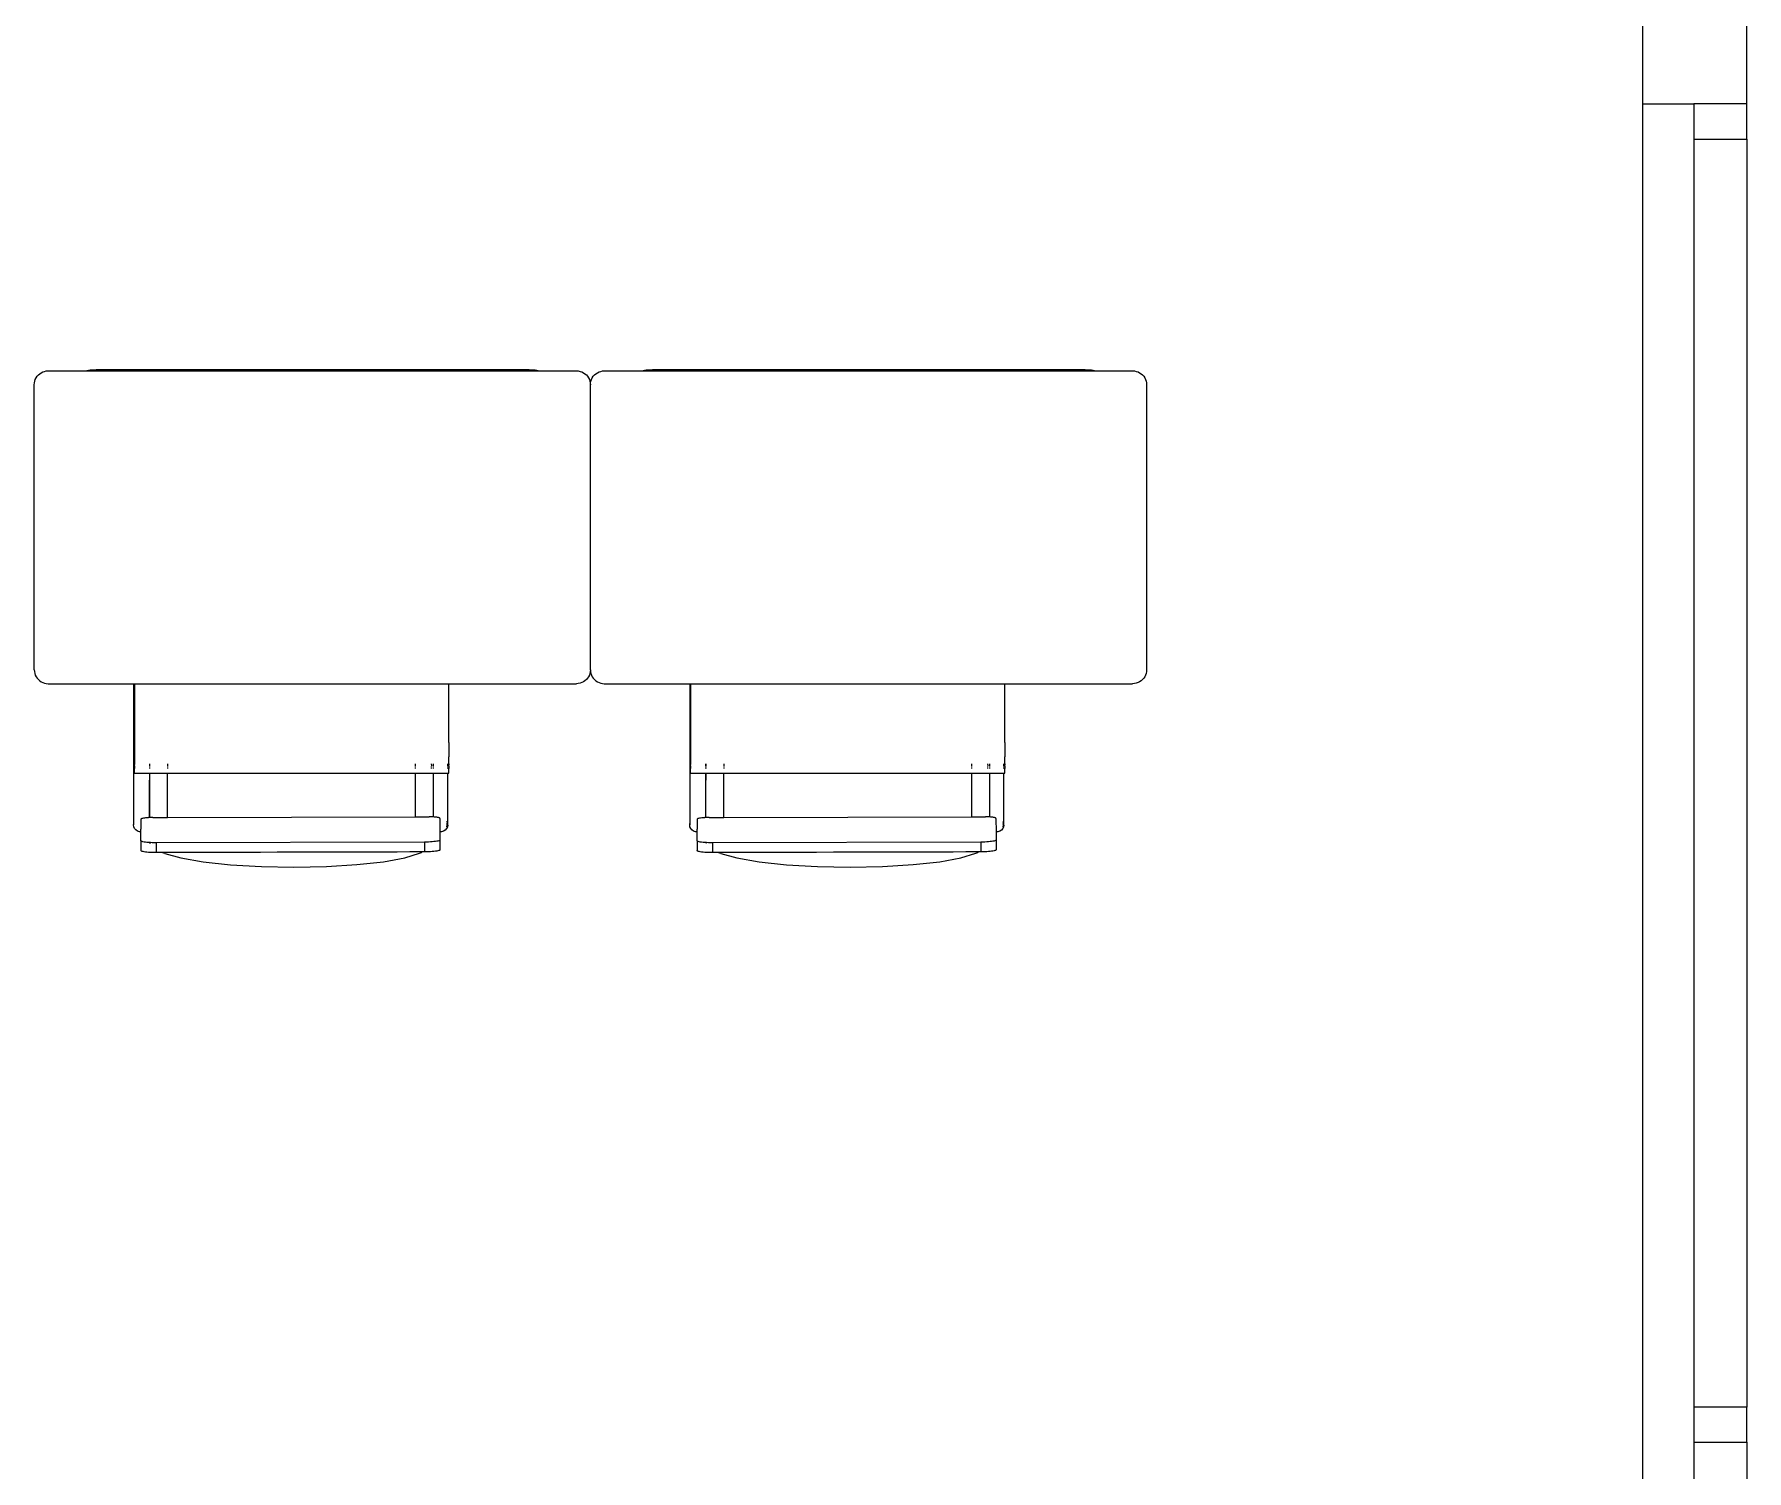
# Model space of a CAD drawing. Header units: metres. Extents: x -2 to 5.8, y -17.4 to 16.6.
# Drawn here: x 3.386 to 5.849, y -7.348 to -5.282 of the extents above; entities that cross this region are included whole.
import ezdxf

# ---------------------------------------------------------------- set-up
doc = ezdxf.new("R2010")
doc.units = ezdxf.units.M
doc.layers.add('SectionCutEdges', color=7, linetype='Continuous')

msp = doc.modelspace()

# ---------------------------------------------------------------- linework, layer by layer
for p, q in [((5.6991, -5.382), (5.6991, -9.182)), ((5.8491, -5.4328), (5.8491, -7.2566)), ((3.3858, -5.7862), (3.386, -5.7836)), ((3.3858, -6.1962), (3.3858, -5.7862)), ((3.386, -5.7836), (3.3865, -5.781)), ((3.3865, -5.781), (3.3873, -5.7785)), ((3.3873, -5.7785), (3.3885, -5.7762)), ((3.3885, -5.7762), (3.39, -5.774)), ((3.39, -5.774), (3.3917, -5.772)), ((3.3917, -5.772), (3.3937, -5.7703)), ((3.3937, -5.7703), (3.3958, -5.7689)), ((3.3958, -5.7689), (3.3982, -5.7677)), ((3.3982, -5.7677), (3.4006, -5.7669)), ((3.4006, -5.7669), (3.4032, -5.7664)), ((3.4032, -5.7664), (3.4058, -5.7662)), ((3.4058, -5.7662), (3.4593, -5.7662)), ((3.4593, -5.7662), (3.4661, -5.7648)), ((3.4593, -5.7662), (4.1132, -5.7662)), ((3.4661, -5.7648), (3.4749, -5.7642)), ((3.4749, -5.7642), (4.0976, -5.7642)), ((4.0976, -5.7642), (4.1064, -5.7648)), ((4.1064, -5.7648), (4.1132, -5.7662)), ((4.1132, -5.7662), (4.1658, -5.7662)), ((4.1658, -5.7662), (4.1684, -5.7664)), ((4.1684, -5.7664), (4.171, -5.7669)), ((4.171, -5.7669), (4.1735, -5.7677)), ((4.1735, -5.7677), (4.1758, -5.7689)), ((4.1758, -5.7689), (4.178, -5.7703)), ((4.178, -5.7703), (4.18, -5.772)), ((4.18, -5.772), (4.1817, -5.774)), ((4.1817, -5.774), (4.1831, -5.7762)), ((4.1831, -5.7762), (4.1843, -5.7785)), ((4.1843, -5.7785), (4.1851, -5.781)), ((4.1851, -5.781), (4.1857, -5.7836)), ((4.1857, -5.7836), (4.1858, -5.7862)), ((4.1858, -5.7862), (4.186, -5.7836)), ((4.1858, -6.1962), (4.1858, -5.7862)), ((4.186, -5.7836), (4.1865, -5.781)), ((4.1865, -5.781), (4.1873, -5.7785)), ((4.1873, -5.7785), (4.1885, -5.7762)), ((4.1885, -5.7762), (4.19, -5.774)), ((4.19, -5.774), (4.1917, -5.772)), ((4.1917, -5.772), (4.1937, -5.7703)), ((4.1937, -5.7703), (4.1958, -5.7689)), ((4.1958, -5.7689), (4.1982, -5.7677)), ((4.1982, -5.7677), (4.2006, -5.7669)), ((4.2006, -5.7669), (4.2032, -5.7664)), ((4.2032, -5.7664), (4.2058, -5.7662)), ((4.2058, -5.7662), (4.2593, -5.7662)), ((4.2593, -5.7662), (4.2661, -5.7648)), ((4.2593, -5.7662), (4.9132, -5.7662)), ((4.2661, -5.7648), (4.2749, -5.7642)), ((4.2749, -5.7642), (4.8976, -5.7642)), ((4.8976, -5.7642), (4.9064, -5.7648)), ((4.9064, -5.7648), (4.9132, -5.7662)), ((4.9132, -5.7662), (4.9658, -5.7662)), ((4.9658, -5.7662), (4.9684, -5.7664)), ((4.9684, -5.7664), (4.971, -5.7669)), ((4.971, -5.7669), (4.9735, -5.7677)), ((4.9735, -5.7677), (4.9758, -5.7689)), ((4.9758, -5.7689), (4.978, -5.7703)), ((4.978, -5.7703), (4.98, -5.772)), ((4.98, -5.772), (4.9817, -5.774)), ((4.9817, -5.774), (4.9831, -5.7762)), ((4.9831, -5.7762), (4.9843, -5.7785)), ((4.9843, -5.7785), (4.9851, -5.781)), ((4.9851, -5.781), (4.9857, -5.7836)), ((4.9857, -5.7836), (4.9858, -5.7862)), ((4.9858, -5.7862), (4.9858, -6.1962)), ((3.3858, -6.1962), (3.386, -6.1988)), ((3.386, -6.1988), (3.3865, -6.2014)), ((3.3865, -6.2014), (3.3873, -6.2038)), ((3.3873, -6.2038), (3.3885, -6.2062)), ((3.3885, -6.2062), (3.39, -6.2084)), ((4.1831, -6.2062), (4.1817, -6.2084)), ((4.1843, -6.2038), (4.1831, -6.2062)), ((4.1851, -6.2014), (4.1843, -6.2038)), ((4.1857, -6.1988), (4.1851, -6.2014)), ((4.1858, -6.1962), (4.1857, -6.1988)), ((4.1858, -6.1962), (4.186, -6.1988)), ((4.186, -6.1988), (4.1865, -6.2014)), ((4.1865, -6.2014), (4.1873, -6.2038)), ((4.1873, -6.2038), (4.1885, -6.2062)), ((4.1885, -6.2062), (4.19, -6.2084)), ((4.9831, -6.2062), (4.9817, -6.2084)), ((4.9843, -6.2038), (4.9831, -6.2062)), ((4.9851, -6.2014), (4.9843, -6.2038)), ((4.9857, -6.1988), (4.9851, -6.2014)), ((4.9858, -6.1962), (4.9857, -6.1988)), ((3.39, -6.2084), (3.3917, -6.2103)), ((3.3917, -6.2103), (3.3937, -6.2121)), ((3.3937, -6.2121), (3.3958, -6.2135)), ((3.3958, -6.2135), (3.3982, -6.2147)), ((3.3982, -6.2147), (3.4006, -6.2155)), ((3.4006, -6.2155), (3.4032, -6.216)), ((3.4032, -6.216), (3.4058, -6.2162)), ((3.4058, -6.2162), (3.5286, -6.2162)), ((3.5286, -6.2162), (3.529, -6.2162)), ((3.5286, -6.2162), (3.5286, -6.4194)), ((3.529, -6.2162), (3.53, -6.2162)), ((3.53, -6.2162), (3.53, -6.301)), ((3.53, -6.2162), (3.982, -6.2162)), ((3.982, -6.301), (3.982, -6.2162)), ((3.982, -6.2162), (4.1658, -6.2162)), ((4.1684, -6.216), (4.1658, -6.2162)), ((4.171, -6.2155), (4.1684, -6.216)), ((4.1735, -6.2147), (4.171, -6.2155)), ((4.1758, -6.2135), (4.1735, -6.2147)), ((4.178, -6.2121), (4.1758, -6.2135)), ((4.18, -6.2103), (4.178, -6.2121)), ((4.1817, -6.2084), (4.18, -6.2103)), ((4.19, -6.2084), (4.1917, -6.2103)), ((4.1917, -6.2103), (4.1937, -6.2121)), ((4.1937, -6.2121), (4.1958, -6.2135)), ((4.1958, -6.2135), (4.1982, -6.2147)), ((4.1982, -6.2147), (4.2006, -6.2155)), ((4.2006, -6.2155), (4.2032, -6.216)), ((4.2032, -6.216), (4.2058, -6.2162)), ((4.2058, -6.2162), (4.3286, -6.2162)), ((4.3286, -6.2162), (4.329, -6.2162)), ((4.3286, -6.2162), (4.3286, -6.4194)), ((4.329, -6.2162), (4.33, -6.2162)), ((4.33, -6.2162), (4.33, -6.301)), ((4.33, -6.2162), (4.782, -6.2162)), ((4.782, -6.301), (4.782, -6.2162)), ((4.782, -6.2162), (4.9658, -6.2162)), ((4.9684, -6.216), (4.9658, -6.2162)), ((4.971, -6.2155), (4.9684, -6.216)), ((4.9735, -6.2147), (4.971, -6.2155)), ((4.9758, -6.2135), (4.9735, -6.2147)), ((4.978, -6.2121), (4.9758, -6.2135)), ((4.98, -6.2103), (4.978, -6.2121)), ((4.9817, -6.2084), (4.98, -6.2103)), ((3.53, -6.301), (3.53, -6.311)), ((3.982, -6.301), (3.982, -6.3213)), ((4.33, -6.301), (4.33, -6.311)), ((4.782, -6.301), (4.782, -6.3213)), ((3.53, -6.311), (3.53, -6.3162)), ((3.53, -6.3162), (3.53, -6.3213)), ((3.53, -6.3213), (3.53, -6.3215)), ((3.53, -6.3215), (3.53, -6.3239)), ((3.53, -6.3239), (3.53, -6.3265)), ((3.53, -6.3265), (3.53, -6.3266)), ((3.53, -6.3266), (3.53, -6.329)), ((3.53, -6.329), (3.53, -6.3314)), ((3.982, -6.3239), (3.982, -6.3213)), ((3.982, -6.3265), (3.982, -6.3239)), ((3.982, -6.329), (3.982, -6.3265)), ((3.982, -6.3314), (3.982, -6.329)), ((4.33, -6.311), (4.33, -6.3162)), ((4.33, -6.3162), (4.33, -6.3213)), ((4.33, -6.3213), (4.33, -6.3215)), ((4.33, -6.3215), (4.33, -6.3239)), ((4.33, -6.3239), (4.33, -6.3265)), ((4.33, -6.3265), (4.33, -6.3266)), ((4.33, -6.3266), (4.33, -6.329)), ((4.33, -6.329), (4.33, -6.3314)), ((4.782, -6.3239), (4.782, -6.3213)), ((4.782, -6.3265), (4.782, -6.3239)), ((4.782, -6.329), (4.782, -6.3265)), ((4.782, -6.3314), (4.782, -6.329)), ((3.53, -6.3314), (3.53, -6.3316)), ((3.53, -6.3325), (3.53, -6.3316)), ((3.53, -6.3325), (3.53, -6.3331)), ((3.53, -6.3343), (3.53, -6.3331)), ((3.53, -6.3343), (3.53, -6.3349)), ((3.53, -6.3349), (3.53, -6.3355)), ((3.53, -6.3355), (3.53, -6.3361)), ((3.53, -6.3361), (3.53, -6.3363)), ((3.53, -6.3363), (3.53, -6.3367)), ((3.53, -6.3367), (3.53, -6.3373)), ((3.53, -6.3373), (3.53, -6.3378)), ((3.53, -6.3378), (3.53, -6.3384)), ((3.53, -6.3407), (3.53, -6.3384)), ((3.53, -6.3447), (3.53, -6.3407)), ((3.53, -6.3447), (3.53, -6.345)), ((3.53, -6.345), (3.5301, -6.345)), ((3.5301, -6.345), (3.5302, -6.345)), ((3.5302, -6.345), (3.5319, -6.345)), ((3.5319, -6.345), (3.5342, -6.345)), ((3.5342, -6.345), (3.537, -6.345)), ((3.537, -6.345), (3.54, -6.345)), ((3.54, -6.345), (3.5431, -6.345)), ((3.5431, -6.345), (3.5459, -6.345)), ((3.5459, -6.345), (3.5484, -6.345)), ((3.5484, -6.345), (3.5503, -6.345)), ((3.5503, -6.345), (3.5516, -6.345)), ((3.5516, -6.3314), (3.5516, -6.3325)), ((3.5516, -6.3331), (3.5516, -6.3343)), ((3.5516, -6.3349), (3.5516, -6.3355)), ((3.5516, -6.3367), (3.5516, -6.3373)), ((3.5516, -6.3378), (3.5516, -6.3384)), ((3.5516, -6.345), (3.5516, -6.3461)), ((3.5516, -6.345), (3.5519, -6.345)), ((3.5516, -6.3461), (3.5516, -6.3491)), ((3.5516, -6.3491), (3.5516, -6.3515)), ((3.5516, -6.3515), (3.5516, -6.3535)), ((3.5516, -6.3535), (3.5516, -6.3549)), ((3.5516, -6.4088), (3.5516, -6.3549)), ((3.5519, -6.3325), (3.5519, -6.3314)), ((3.5519, -6.3343), (3.5519, -6.3331)), ((3.5519, -6.3355), (3.5519, -6.3349)), ((3.5519, -6.3373), (3.5519, -6.3367)), ((3.5519, -6.3384), (3.5519, -6.3378)), ((3.5519, -6.3476), (3.5519, -6.345)), ((3.5519, -6.345), (3.5519, -6.345)), ((3.5519, -6.345), (3.5534, -6.345)), ((3.5519, -6.35), (3.5519, -6.3476)), ((3.5519, -6.3519), (3.5519, -6.35)), ((3.5519, -6.3532), (3.5519, -6.3519)), ((3.5519, -6.4088), (3.5519, -6.3532)), ((3.5534, -6.345), (3.5554, -6.345)), ((3.5554, -6.345), (3.5581, -6.345)), ((3.5581, -6.345), (3.5612, -6.345)), ((3.5612, -6.345), (3.5646, -6.345)), ((3.5646, -6.345), (3.5679, -6.345)), ((3.5679, -6.345), (3.5711, -6.345)), ((3.5711, -6.345), (3.5737, -6.345)), ((3.5737, -6.345), (3.5758, -6.345)), ((3.5758, -6.345), (3.5771, -6.345)), ((3.5771, -6.345), (3.5775, -6.345)), ((3.5775, -6.3314), (3.5775, -6.3325)), ((3.5775, -6.3331), (3.5775, -6.3343)), ((3.5775, -6.3349), (3.5775, -6.3355)), ((3.5775, -6.3367), (3.5775, -6.3373)), ((3.5775, -6.3378), (3.5775, -6.3384)), ((3.5775, -6.345), (3.9344, -6.345)), ((3.5775, -6.4086), (3.5775, -6.345)), ((3.9344, -6.3325), (3.9344, -6.3314)), ((3.9344, -6.3343), (3.9344, -6.3331)), ((3.9344, -6.3355), (3.9344, -6.3349)), ((3.9344, -6.3373), (3.9344, -6.3367)), ((3.9344, -6.3384), (3.9344, -6.3378)), ((3.9344, -6.345), (3.9349, -6.345)), ((3.9344, -6.4077), (3.9344, -6.345)), ((3.9349, -6.345), (3.9361, -6.345)), ((3.9361, -6.345), (3.9382, -6.345)), ((3.9382, -6.345), (3.9409, -6.345)), ((3.9409, -6.345), (3.944, -6.345)), ((3.944, -6.345), (3.9474, -6.345)), ((3.9474, -6.345), (3.9507, -6.345)), ((3.9507, -6.345), (3.9538, -6.345)), ((3.9538, -6.345), (3.9565, -6.345)), ((3.9565, -6.345), (3.9586, -6.345)), ((3.9573, -6.3325), (3.9573, -6.3314)), ((3.9573, -6.3331), (3.9573, -6.3343)), ((3.9573, -6.3355), (3.9573, -6.3349)), ((3.9573, -6.3373), (3.9573, -6.3367)), ((3.9573, -6.3384), (3.9573, -6.3378)), ((3.9586, -6.345), (3.9588, -6.345)), ((3.9588, -6.345), (3.9591, -6.345)), ((3.9591, -6.345), (3.9599, -6.345)), ((3.9599, -6.345), (3.9603, -6.345)), ((3.9603, -6.3325), (3.9603, -6.3314)), ((3.9603, -6.3343), (3.9603, -6.3331)), ((3.9603, -6.3355), (3.9603, -6.3349)), ((3.9603, -6.3373), (3.9603, -6.3367)), ((3.9603, -6.3384), (3.9603, -6.3378)), ((3.9603, -6.346), (3.9603, -6.345)), ((3.9603, -6.345), (3.9606, -6.345)), ((3.9603, -6.3497), (3.9603, -6.346)), ((3.9603, -6.353), (3.9603, -6.3497)), ((3.9603, -6.3557), (3.9603, -6.353)), ((3.9606, -6.345), (3.9629, -6.345)), ((3.9629, -6.345), (3.9657, -6.345)), ((3.9657, -6.345), (3.9687, -6.345)), ((3.9687, -6.345), (3.9718, -6.345)), ((3.9718, -6.345), (3.9746, -6.345)), ((3.9746, -6.345), (3.977, -6.345)), ((3.977, -6.345), (3.9789, -6.345)), ((3.9789, -6.345), (3.9806, -6.345)), ((3.9806, -6.3325), (3.9806, -6.3314)), ((3.9806, -6.3343), (3.9806, -6.3331)), ((3.9806, -6.3355), (3.9806, -6.3349)), ((3.9806, -6.3373), (3.9806, -6.3367)), ((3.9806, -6.3384), (3.9806, -6.3378)), ((3.9806, -6.3475), (3.9806, -6.345)), ((3.9806, -6.345), (3.9806, -6.345)), ((3.9806, -6.345), (3.982, -6.345)), ((3.9806, -6.3499), (3.9806, -6.3475)), ((3.9806, -6.3518), (3.9806, -6.3499)), ((3.9806, -6.3531), (3.9806, -6.3518)), ((3.9806, -6.4197), (3.9806, -6.3531)), ((3.982, -6.3314), (3.982, -6.3325)), ((3.982, -6.3325), (3.982, -6.3331)), ((3.982, -6.3343), (3.982, -6.3331)), ((3.982, -6.3343), (3.982, -6.3349)), ((3.982, -6.3349), (3.982, -6.3355)), ((3.982, -6.3355), (3.982, -6.3361)), ((3.982, -6.3361), (3.982, -6.3367)), ((3.982, -6.3367), (3.982, -6.3373)), ((3.982, -6.3373), (3.982, -6.3378)), ((3.982, -6.3378), (3.982, -6.3384)), ((3.982, -6.345), (3.982, -6.3384)), ((4.33, -6.3314), (4.33, -6.3316)), ((4.33, -6.3325), (4.33, -6.3316)), ((4.33, -6.3325), (4.33, -6.3331)), ((4.33, -6.3343), (4.33, -6.3331)), ((4.33, -6.3343), (4.33, -6.3349)), ((4.33, -6.3349), (4.33, -6.3355)), ((4.33, -6.3355), (4.33, -6.3361)), ((4.33, -6.3361), (4.33, -6.3363)), ((4.33, -6.3363), (4.33, -6.3367)), ((4.33, -6.3367), (4.33, -6.3373)), ((4.33, -6.3373), (4.33, -6.3378)), ((4.33, -6.3378), (4.33, -6.3384)), ((4.33, -6.3407), (4.33, -6.3384)), ((4.33, -6.3447), (4.33, -6.3407)), ((4.33, -6.3447), (4.33, -6.345)), ((4.33, -6.345), (4.3301, -6.345)), ((4.3301, -6.345), (4.3302, -6.345)), ((4.3302, -6.345), (4.3319, -6.345)), ((4.3319, -6.345), (4.3342, -6.345)), ((4.3342, -6.345), (4.337, -6.345)), ((4.337, -6.345), (4.34, -6.345)), ((4.34, -6.345), (4.3431, -6.345)), ((4.3431, -6.345), (4.3459, -6.345)), ((4.3459, -6.345), (4.3484, -6.345)), ((4.3484, -6.345), (4.3503, -6.345)), ((4.3503, -6.345), (4.3516, -6.345)), ((4.3516, -6.3314), (4.3516, -6.3325)), ((4.3516, -6.3331), (4.3516, -6.3343)), ((4.3516, -6.3349), (4.3516, -6.3355)), ((4.3516, -6.3367), (4.3516, -6.3373)), ((4.3516, -6.3378), (4.3516, -6.3384)), ((4.3516, -6.345), (4.3516, -6.3461)), ((4.3516, -6.345), (4.3519, -6.345)), ((4.3516, -6.3461), (4.3516, -6.3491)), ((4.3516, -6.3491), (4.3516, -6.3515)), ((4.3516, -6.3515), (4.3516, -6.3535)), ((4.3516, -6.3535), (4.3516, -6.3549)), ((4.3516, -6.4088), (4.3516, -6.3549)), ((4.3519, -6.3325), (4.3519, -6.3314)), ((4.3519, -6.3343), (4.3519, -6.3331)), ((4.3519, -6.3355), (4.3519, -6.3349)), ((4.3519, -6.3373), (4.3519, -6.3367)), ((4.3519, -6.3384), (4.3519, -6.3378)), ((4.3519, -6.3476), (4.3519, -6.345)), ((4.3519, -6.345), (4.3519, -6.345)), ((4.3519, -6.345), (4.3534, -6.345)), ((4.3519, -6.35), (4.3519, -6.3476)), ((4.3519, -6.3519), (4.3519, -6.35)), ((4.3519, -6.3532), (4.3519, -6.3519)), ((4.3519, -6.4088), (4.3519, -6.3532)), ((4.3534, -6.345), (4.3554, -6.345)), ((4.3554, -6.345), (4.3581, -6.345)), ((4.3581, -6.345), (4.3612, -6.345)), ((4.3612, -6.345), (4.3646, -6.345)), ((4.3646, -6.345), (4.3679, -6.345)), ((4.3679, -6.345), (4.3711, -6.345)), ((4.3711, -6.345), (4.3737, -6.345)), ((4.3737, -6.345), (4.3758, -6.345)), ((4.3758, -6.345), (4.3771, -6.345)), ((4.3771, -6.345), (4.3775, -6.345)), ((4.3775, -6.3314), (4.3775, -6.3325)), ((4.3775, -6.3331), (4.3775, -6.3343)), ((4.3775, -6.3349), (4.3775, -6.3355)), ((4.3775, -6.3367), (4.3775, -6.3373)), ((4.3775, -6.3378), (4.3775, -6.3384)), ((4.3775, -6.345), (4.7344, -6.345)), ((4.3775, -6.4086), (4.3775, -6.345)), ((4.7344, -6.3325), (4.7344, -6.3314)), ((4.7344, -6.3343), (4.7344, -6.3331)), ((4.7344, -6.3355), (4.7344, -6.3349)), ((4.7344, -6.3373), (4.7344, -6.3367)), ((4.7344, -6.3384), (4.7344, -6.3378)), ((4.7344, -6.345), (4.7349, -6.345)), ((4.7344, -6.4077), (4.7344, -6.345)), ((4.7349, -6.345), (4.7361, -6.345)), ((4.7361, -6.345), (4.7382, -6.345)), ((4.7382, -6.345), (4.7409, -6.345)), ((4.7409, -6.345), (4.744, -6.345)), ((4.744, -6.345), (4.7474, -6.345)), ((4.7474, -6.345), (4.7507, -6.345)), ((4.7507, -6.345), (4.7538, -6.345)), ((4.7538, -6.345), (4.7565, -6.345)), ((4.7565, -6.345), (4.7586, -6.345)), ((4.7573, -6.3325), (4.7573, -6.3314)), ((4.7573, -6.3331), (4.7573, -6.3343)), ((4.7573, -6.3355), (4.7573, -6.3349)), ((4.7573, -6.3373), (4.7573, -6.3367)), ((4.7573, -6.3384), (4.7573, -6.3378)), ((4.7586, -6.345), (4.7588, -6.345)), ((4.7588, -6.345), (4.7591, -6.345)), ((4.7591, -6.345), (4.7599, -6.345)), ((4.7599, -6.345), (4.7603, -6.345)), ((4.7603, -6.3325), (4.7603, -6.3314)), ((4.7603, -6.3343), (4.7603, -6.3331)), ((4.7603, -6.3355), (4.7603, -6.3349)), ((4.7603, -6.3373), (4.7603, -6.3367)), ((4.7603, -6.3384), (4.7603, -6.3378)), ((4.7603, -6.346), (4.7603, -6.345)), ((4.7603, -6.345), (4.7606, -6.345)), ((4.7603, -6.3497), (4.7603, -6.346)), ((4.7603, -6.353), (4.7603, -6.3497)), ((4.7603, -6.3557), (4.7603, -6.353)), ((4.7606, -6.345), (4.7629, -6.345)), ((4.7629, -6.345), (4.7657, -6.345)), ((4.7657, -6.345), (4.7687, -6.345)), ((4.7687, -6.345), (4.7718, -6.345)), ((4.7718, -6.345), (4.7746, -6.345)), ((4.7746, -6.345), (4.777, -6.345)), ((4.777, -6.345), (4.7789, -6.345)), ((4.7789, -6.345), (4.7806, -6.345)), ((4.7806, -6.3325), (4.7806, -6.3314)), ((4.7806, -6.3343), (4.7806, -6.3331)), ((4.7806, -6.3355), (4.7806, -6.3349)), ((4.7806, -6.3373), (4.7806, -6.3367)), ((4.7806, -6.3384), (4.7806, -6.3378)), ((4.7806, -6.3475), (4.7806, -6.345)), ((4.7806, -6.345), (4.7806, -6.345)), ((4.7806, -6.345), (4.782, -6.345)), ((4.7806, -6.3499), (4.7806, -6.3475)), ((4.7806, -6.3518), (4.7806, -6.3499)), ((4.7806, -6.3531), (4.7806, -6.3518)), ((4.7806, -6.4197), (4.7806, -6.3531)), ((4.782, -6.3314), (4.782, -6.3325)), ((4.782, -6.3325), (4.782, -6.3331)), ((4.782, -6.3343), (4.782, -6.3331)), ((4.782, -6.3343), (4.782, -6.3349)), ((4.782, -6.3349), (4.782, -6.3355)), ((4.782, -6.3355), (4.782, -6.3361)), ((4.782, -6.3361), (4.782, -6.3367)), ((4.782, -6.3367), (4.782, -6.3373)), ((4.782, -6.3373), (4.782, -6.3378)), ((4.782, -6.3378), (4.782, -6.3384)), ((4.782, -6.345), (4.782, -6.3384)), ((3.9603, -6.3578), (3.9603, -6.3557)), ((3.9603, -6.3593), (3.9603, -6.3578)), ((3.9603, -6.3601), (3.9603, -6.3593)), ((3.9603, -6.3754), (3.9603, -6.3601)), ((3.9603, -6.3896), (3.9603, -6.3754)), ((4.7603, -6.3578), (4.7603, -6.3557)), ((4.7603, -6.3593), (4.7603, -6.3578)), ((4.7603, -6.3601), (4.7603, -6.3593)), ((4.7603, -6.3754), (4.7603, -6.3601)), ((4.7603, -6.3896), (4.7603, -6.3754)), ((3.9603, -6.4025), (3.9603, -6.3896)), ((3.9603, -6.4079), (3.9603, -6.4025)), ((4.7603, -6.4025), (4.7603, -6.3896)), ((4.7603, -6.4079), (4.7603, -6.4025)), ((3.5286, -6.4194), (3.529, -6.4175)), ((3.529, -6.422), (3.5286, -6.4194)), ((3.5301, -6.4244), (3.529, -6.422)), ((3.5319, -6.4265), (3.5301, -6.4244)), ((3.5342, -6.4282), (3.5319, -6.4265)), ((3.537, -6.4292), (3.5342, -6.4282)), ((3.5393, -6.4109), (3.5392, -6.4112)), ((3.5392, -6.4112), (3.5392, -6.4255)), ((3.5392, -6.4229), (3.5392, -6.4229)), ((3.5392, -6.4295), (3.5392, -6.4255)), ((3.5398, -6.4106), (3.5393, -6.4109)), ((3.54, -6.4105), (3.5398, -6.4106)), ((3.5405, -6.4103), (3.54, -6.4105)), ((3.5415, -6.41), (3.5405, -6.4103)), ((3.5428, -6.4097), (3.5415, -6.41)), ((3.5431, -6.4096), (3.5428, -6.4097)), ((3.5443, -6.4094), (3.5431, -6.4096)), ((3.5459, -6.4092), (3.5443, -6.4094)), ((3.546, -6.4092), (3.5459, -6.4092)), ((3.5479, -6.409), (3.546, -6.4092)), ((3.5484, -6.409), (3.5479, -6.409)), ((3.5499, -6.4089), (3.5484, -6.409)), ((3.5503, -6.4088), (3.5499, -6.4089)), ((3.5515, -6.4088), (3.5503, -6.4088)), ((3.5516, -6.4088), (3.5515, -6.4088)), ((3.5519, -6.4088), (3.5516, -6.4088)), ((3.552, -6.4088), (3.5519, -6.4088)), ((3.5534, -6.4087), (3.552, -6.4088)), ((3.5543, -6.4087), (3.5534, -6.4087)), ((3.5554, -6.4087), (3.5543, -6.4087)), ((3.5565, -6.4087), (3.5554, -6.4087)), ((3.5565, -6.4087), (3.5581, -6.4087)), ((3.5581, -6.4087), (3.5612, -6.4086)), ((3.5612, -6.4086), (3.5646, -6.4086)), ((3.5646, -6.4086), (3.5679, -6.4086)), ((3.5679, -6.4086), (3.5711, -6.4086)), ((3.5711, -6.4086), (3.5737, -6.4086)), ((3.5737, -6.4086), (3.5758, -6.4086)), ((3.5758, -6.4086), (3.5758, -6.4086)), ((3.5758, -6.4086), (3.5771, -6.4086)), ((3.5771, -6.4086), (3.5775, -6.4086)), ((3.5775, -6.4086), (3.9344, -6.4077)), ((3.9344, -6.4077), (3.9349, -6.4077)), ((3.9349, -6.4077), (3.9361, -6.4077)), ((3.9361, -6.4077), (3.9382, -6.4077)), ((3.9382, -6.4077), (3.9409, -6.4077)), ((3.9409, -6.4077), (3.944, -6.4077)), ((3.944, -6.4077), (3.9474, -6.4077)), ((3.9474, -6.4077), (3.9507, -6.4077)), ((3.9507, -6.4077), (3.9538, -6.4077)), ((3.9538, -6.4077), (3.9541, -6.4077)), ((3.956, -6.4077), (3.9541, -6.4077)), ((3.9573, -6.4077), (3.956, -6.4077)), ((3.9573, -6.4077), (3.9573, -6.4072)), ((3.9577, -6.4077), (3.9573, -6.4077)), ((3.9579, -6.4077), (3.9577, -6.4077)), ((3.958, -6.4077), (3.9579, -6.4077)), ((3.9586, -6.4078), (3.958, -6.4077)), ((3.9588, -6.4078), (3.9586, -6.4078)), ((3.9599, -6.4078), (3.9588, -6.4078)), ((3.9603, -6.4079), (3.9599, -6.4078)), ((3.9606, -6.4079), (3.9603, -6.4079)), ((3.9616, -6.408), (3.9606, -6.4079)), ((3.9629, -6.4081), (3.9616, -6.408)), ((3.9633, -6.4081), (3.9629, -6.4081)), ((3.9648, -6.4083), (3.9633, -6.4081)), ((3.9657, -6.4085), (3.9648, -6.4083)), ((3.9661, -6.4085), (3.9657, -6.4085)), ((3.9672, -6.4088), (3.9661, -6.4085)), ((3.9681, -6.409), (3.9672, -6.4088)), ((3.9687, -6.4093), (3.9681, -6.409)), ((3.9691, -6.4096), (3.9687, -6.4093)), ((3.9692, -6.4099), (3.9691, -6.4096)), ((3.9692, -6.4099), (3.9693, -6.4295)), ((3.9746, -6.4283), (3.9718, -6.4292)), ((3.977, -6.4267), (3.9746, -6.4283)), ((3.9789, -6.4247), (3.977, -6.4267)), ((3.9789, -6.4143), (3.9792, -6.4146)), ((3.9789, -6.4171), (3.9791, -6.4173)), ((3.9793, -6.4197), (3.9789, -6.4219)), ((3.9802, -6.4223), (3.9789, -6.4247)), ((3.9791, -6.4173), (3.9793, -6.4197)), ((3.9792, -6.4146), (3.9802, -6.4168)), ((3.9806, -6.4197), (3.9802, -6.4223)), ((4.3286, -6.4194), (4.329, -6.4175)), ((4.329, -6.422), (4.3286, -6.4194)), ((4.3301, -6.4244), (4.329, -6.422)), ((4.3319, -6.4265), (4.3301, -6.4244)), ((4.3342, -6.4282), (4.3319, -6.4265)), ((4.337, -6.4292), (4.3342, -6.4282)), ((4.3393, -6.4109), (4.3392, -6.4112)), ((4.3392, -6.4112), (4.3392, -6.4255)), ((4.3392, -6.4229), (4.3392, -6.4229)), ((4.3392, -6.4295), (4.3392, -6.4255)), ((4.3398, -6.4106), (4.3393, -6.4109)), ((4.34, -6.4105), (4.3398, -6.4106)), ((4.3405, -6.4103), (4.34, -6.4105)), ((4.3415, -6.41), (4.3405, -6.4103)), ((4.3428, -6.4097), (4.3415, -6.41)), ((4.3431, -6.4096), (4.3428, -6.4097)), ((4.3443, -6.4094), (4.3431, -6.4096)), ((4.3459, -6.4092), (4.3443, -6.4094)), ((4.346, -6.4092), (4.3459, -6.4092)), ((4.3479, -6.409), (4.346, -6.4092)), ((4.3484, -6.409), (4.3479, -6.409)), ((4.3499, -6.4089), (4.3484, -6.409)), ((4.3503, -6.4088), (4.3499, -6.4089)), ((4.3515, -6.4088), (4.3503, -6.4088)), ((4.3516, -6.4088), (4.3515, -6.4088)), ((4.3519, -6.4088), (4.3516, -6.4088)), ((4.352, -6.4088), (4.3519, -6.4088)), ((4.3534, -6.4087), (4.352, -6.4088)), ((4.3543, -6.4087), (4.3534, -6.4087)), ((4.3554, -6.4087), (4.3543, -6.4087)), ((4.3565, -6.4087), (4.3554, -6.4087)), ((4.3565, -6.4087), (4.3581, -6.4087)), ((4.3581, -6.4087), (4.3612, -6.4086)), ((4.3612, -6.4086), (4.3646, -6.4086)), ((4.3646, -6.4086), (4.3679, -6.4086)), ((4.3679, -6.4086), (4.3711, -6.4086)), ((4.3711, -6.4086), (4.3737, -6.4086)), ((4.3737, -6.4086), (4.3758, -6.4086)), ((4.3758, -6.4086), (4.3758, -6.4086)), ((4.3758, -6.4086), (4.3771, -6.4086)), ((4.3771, -6.4086), (4.3775, -6.4086)), ((4.3775, -6.4086), (4.7344, -6.4077)), ((4.7344, -6.4077), (4.7349, -6.4077)), ((4.7349, -6.4077), (4.7361, -6.4077)), ((4.7361, -6.4077), (4.7382, -6.4077)), ((4.7382, -6.4077), (4.7409, -6.4077)), ((4.7409, -6.4077), (4.744, -6.4077)), ((4.744, -6.4077), (4.7474, -6.4077)), ((4.7474, -6.4077), (4.7507, -6.4077)), ((4.7507, -6.4077), (4.7538, -6.4077)), ((4.7538, -6.4077), (4.7541, -6.4077)), ((4.756, -6.4077), (4.7541, -6.4077)), ((4.7573, -6.4077), (4.756, -6.4077)), ((4.7573, -6.4077), (4.7573, -6.4072)), ((4.7577, -6.4077), (4.7573, -6.4077)), ((4.7579, -6.4077), (4.7577, -6.4077)), ((4.758, -6.4077), (4.7579, -6.4077)), ((4.7586, -6.4078), (4.758, -6.4077)), ((4.7588, -6.4078), (4.7586, -6.4078)), ((4.7599, -6.4078), (4.7588, -6.4078)), ((4.7603, -6.4079), (4.7599, -6.4078)), ((4.7606, -6.4079), (4.7603, -6.4079)), ((4.7616, -6.408), (4.7606, -6.4079)), ((4.7629, -6.4081), (4.7616, -6.408)), ((4.7633, -6.4081), (4.7629, -6.4081)), ((4.7648, -6.4083), (4.7633, -6.4081)), ((4.7657, -6.4085), (4.7648, -6.4083)), ((4.7661, -6.4085), (4.7657, -6.4085)), ((4.7672, -6.4088), (4.7661, -6.4085)), ((4.7681, -6.409), (4.7672, -6.4088)), ((4.7687, -6.4093), (4.7681, -6.409)), ((4.7691, -6.4096), (4.7687, -6.4093)), ((4.7692, -6.4099), (4.7691, -6.4096)), ((4.7692, -6.4099), (4.7693, -6.4295)), ((4.7746, -6.4283), (4.7718, -6.4292)), ((4.777, -6.4267), (4.7746, -6.4283)), ((4.7789, -6.4247), (4.777, -6.4267)), ((4.7789, -6.4143), (4.7792, -6.4146)), ((4.7789, -6.4171), (4.7791, -6.4173)), ((4.7793, -6.4197), (4.7789, -6.4219)), ((4.7802, -6.4223), (4.7789, -6.4247)), ((4.7791, -6.4173), (4.7793, -6.4197)), ((4.7792, -6.4146), (4.7802, -6.4168)), ((4.7806, -6.4197), (4.7802, -6.4223)), ((3.5392, -6.4295), (3.537, -6.4292)), ((3.5393, -6.4421), (3.5392, -6.4295)), ((3.5395, -6.4424), (3.5393, -6.4421)), ((3.5393, -6.4421), (3.5393, -6.4562)), ((3.54, -6.4428), (3.5395, -6.4424)), ((3.541, -6.4432), (3.54, -6.4428)), ((3.5422, -6.4435), (3.541, -6.4432)), ((3.5438, -6.4439), (3.5422, -6.4435)), ((3.5457, -6.4441), (3.5438, -6.4439)), ((3.5479, -6.4444), (3.5457, -6.4441)), ((3.5503, -6.4446), (3.5479, -6.4444)), ((3.5523, -6.4447), (3.5503, -6.4446)), ((3.5529, -6.446), (3.5523, -6.4447)), ((3.5529, -6.4448), (3.5523, -6.4447)), ((3.5556, -6.4449), (3.5529, -6.4448)), ((3.5529, -6.4461), (3.5529, -6.446)), ((3.5584, -6.445), (3.5556, -6.4449)), ((3.5613, -6.445), (3.5584, -6.445)), ((3.9473, -6.444), (3.5613, -6.445)), ((3.5613, -6.445), (3.5613, -6.4591)), ((3.9502, -6.444), (3.9473, -6.444)), ((3.9473, -6.444), (3.9474, -6.4582)), ((3.953, -6.4439), (3.9502, -6.444)), ((3.9558, -6.4438), (3.953, -6.4439)), ((3.9583, -6.4436), (3.9558, -6.4438)), ((3.9607, -6.4434), (3.9583, -6.4436)), ((3.9629, -6.4431), (3.9607, -6.4434)), ((3.9648, -6.4428), (3.9629, -6.4431)), ((3.9664, -6.4425), (3.9648, -6.4428)), ((3.9677, -6.4421), (3.9664, -6.4425)), ((3.9686, -6.4418), (3.9677, -6.4421)), ((3.9692, -6.4414), (3.9686, -6.4418)), ((3.9693, -6.441), (3.9692, -6.4414)), ((3.9718, -6.4292), (3.9693, -6.4295)), ((3.9693, -6.4295), (3.9693, -6.441)), ((3.9693, -6.441), (3.9694, -6.4552)), ((4.3392, -6.4295), (4.337, -6.4292)), ((4.3393, -6.4421), (4.3392, -6.4295)), ((4.3395, -6.4424), (4.3393, -6.4421)), ((4.3393, -6.4421), (4.3393, -6.4562)), ((4.34, -6.4428), (4.3395, -6.4424)), ((4.341, -6.4432), (4.34, -6.4428)), ((4.3422, -6.4435), (4.341, -6.4432)), ((4.3438, -6.4439), (4.3422, -6.4435)), ((4.3457, -6.4441), (4.3438, -6.4439)), ((4.3479, -6.4444), (4.3457, -6.4441)), ((4.3503, -6.4446), (4.3479, -6.4444)), ((4.3523, -6.4447), (4.3503, -6.4446)), ((4.3529, -6.446), (4.3523, -6.4447)), ((4.3529, -6.4448), (4.3523, -6.4447)), ((4.3556, -6.4449), (4.3529, -6.4448)), ((4.3529, -6.4461), (4.3529, -6.446)), ((4.3584, -6.445), (4.3556, -6.4449)), ((4.3613, -6.445), (4.3584, -6.445)), ((4.7473, -6.444), (4.3613, -6.445)), ((4.3613, -6.445), (4.3613, -6.4591)), ((4.7502, -6.444), (4.7473, -6.444)), ((4.7473, -6.444), (4.7474, -6.4582)), ((4.753, -6.4439), (4.7502, -6.444)), ((4.7558, -6.4438), (4.753, -6.4439)), ((4.7583, -6.4436), (4.7558, -6.4438)), ((4.7607, -6.4434), (4.7583, -6.4436)), ((4.7629, -6.4431), (4.7607, -6.4434)), ((4.7648, -6.4428), (4.7629, -6.4431)), ((4.7664, -6.4425), (4.7648, -6.4428)), ((4.7677, -6.4421), (4.7664, -6.4425)), ((4.7686, -6.4418), (4.7677, -6.4421)), ((4.7692, -6.4414), (4.7686, -6.4418)), ((4.7693, -6.441), (4.7692, -6.4414)), ((4.7718, -6.4292), (4.7693, -6.4295)), ((4.7693, -6.4295), (4.7693, -6.441)), ((4.7693, -6.441), (4.7694, -6.4552)), ((3.5395, -6.4566), (3.5393, -6.4562)), ((3.5401, -6.457), (3.5395, -6.4566)), ((3.541, -6.4574), (3.5401, -6.457)), ((3.5423, -6.4577), (3.541, -6.4574)), ((3.5439, -6.458), (3.5423, -6.4577)), ((3.5458, -6.4583), (3.5439, -6.458)), ((3.5479, -6.4586), (3.5458, -6.4583)), ((3.5503, -6.4588), (3.5479, -6.4586)), ((3.5529, -6.4589), (3.5503, -6.4588)), ((3.5556, -6.4591), (3.5529, -6.4589)), ((3.5585, -6.4591), (3.5556, -6.4591)), ((3.5613, -6.4591), (3.5585, -6.4591)), ((3.5706, -6.4591), (3.5613, -6.4591)), ((3.5707, -6.4593), (3.5706, -6.4591)), ((3.5745, -6.4591), (3.5706, -6.4591)), ((3.5736, -6.4604), (3.5707, -6.4593)), ((3.5736, -6.4604), (3.5966, -6.4669)), ((3.5815, -6.4591), (3.5745, -6.4591)), ((3.5893, -6.4591), (3.5815, -6.4591)), ((3.5922, -6.4591), (3.5893, -6.4591)), ((3.611, -6.459), (3.5922, -6.4591)), ((3.5966, -6.4669), (3.6286, -6.4725)), ((3.6226, -6.459), (3.611, -6.459)), ((3.6359, -6.459), (3.6226, -6.459)), ((3.6286, -6.4725), (3.668, -6.4766)), ((3.6645, -6.4589), (3.6359, -6.459)), ((3.6692, -6.4589), (3.6645, -6.4589)), ((3.668, -6.4766), (3.7125, -6.4792)), ((3.7112, -6.4588), (3.6692, -6.4589)), ((3.7354, -6.4587), (3.7112, -6.4588)), ((3.7871, -6.4586), (3.7354, -6.4587)), ((3.8077, -6.4585), (3.7871, -6.4586)), ((3.8061, -6.4791), (3.8499, -6.4764)), ((3.8531, -6.4584), (3.8077, -6.4585)), ((3.8499, -6.4764), (3.8882, -6.4722)), ((3.8537, -6.4584), (3.8531, -6.4584)), ((3.8845, -6.4584), (3.8537, -6.4584)), ((3.8945, -6.4583), (3.8845, -6.4584)), ((3.8882, -6.4722), (3.9188, -6.4666)), ((3.9078, -6.4583), (3.8945, -6.4583)), ((3.9259, -6.4582), (3.9078, -6.4583)), ((3.9188, -6.4666), (3.94, -6.46)), ((3.9265, -6.4582), (3.9259, -6.4582)), ((3.9349, -6.4582), (3.9265, -6.4582)), ((3.9413, -6.4582), (3.9349, -6.4582)), ((3.94, -6.46), (3.943, -6.4588)), ((3.9438, -6.4582), (3.9413, -6.4582)), ((3.943, -6.4588), (3.9439, -6.4582)), ((3.9439, -6.4582), (3.9438, -6.4582)), ((3.9474, -6.4582), (3.9439, -6.4582)), ((3.9503, -6.4582), (3.9474, -6.4582)), ((3.9531, -6.4581), (3.9503, -6.4582)), ((3.9558, -6.4579), (3.9531, -6.4581)), ((3.9584, -6.4578), (3.9558, -6.4579)), ((3.9608, -6.4575), (3.9584, -6.4578)), ((3.9629, -6.4573), (3.9608, -6.4575)), ((3.9648, -6.457), (3.9629, -6.4573)), ((3.9664, -6.4567), (3.9648, -6.457)), ((3.9677, -6.4563), (3.9664, -6.4567)), ((3.9686, -6.4559), (3.9677, -6.4563)), ((3.9692, -6.4556), (3.9686, -6.4559)), ((3.9694, -6.4552), (3.9692, -6.4556)), ((4.3395, -6.4566), (4.3393, -6.4562)), ((4.3401, -6.457), (4.3395, -6.4566)), ((4.341, -6.4574), (4.3401, -6.457)), ((4.3423, -6.4577), (4.341, -6.4574)), ((4.3439, -6.458), (4.3423, -6.4577)), ((4.3458, -6.4583), (4.3439, -6.458)), ((4.3479, -6.4586), (4.3458, -6.4583)), ((4.3503, -6.4588), (4.3479, -6.4586)), ((4.3529, -6.4589), (4.3503, -6.4588)), ((4.3556, -6.4591), (4.3529, -6.4589)), ((4.3585, -6.4591), (4.3556, -6.4591)), ((4.3613, -6.4591), (4.3585, -6.4591)), ((4.3706, -6.4591), (4.3613, -6.4591)), ((4.3707, -6.4593), (4.3706, -6.4591)), ((4.3745, -6.4591), (4.3706, -6.4591)), ((4.3736, -6.4604), (4.3707, -6.4593)), ((4.3736, -6.4604), (4.3966, -6.4669)), ((4.3815, -6.4591), (4.3745, -6.4591)), ((4.3893, -6.4591), (4.3815, -6.4591)), ((4.3922, -6.4591), (4.3893, -6.4591)), ((4.411, -6.459), (4.3922, -6.4591)), ((4.3966, -6.4669), (4.4286, -6.4725)), ((4.4226, -6.459), (4.411, -6.459)), ((4.4359, -6.459), (4.4226, -6.459)), ((4.4286, -6.4725), (4.468, -6.4766)), ((4.4645, -6.4589), (4.4359, -6.459)), ((4.4692, -6.4589), (4.4645, -6.4589)), ((4.468, -6.4766), (4.5125, -6.4792)), ((4.5112, -6.4588), (4.4692, -6.4589)), ((4.5354, -6.4587), (4.5112, -6.4588)), ((4.5871, -6.4586), (4.5354, -6.4587)), ((4.6077, -6.4585), (4.5871, -6.4586)), ((4.6061, -6.4791), (4.6499, -6.4764)), ((4.6531, -6.4584), (4.6077, -6.4585)), ((4.6499, -6.4764), (4.6882, -6.4722)), ((4.6537, -6.4584), (4.6531, -6.4584)), ((4.6845, -6.4584), (4.6537, -6.4584)), ((4.6945, -6.4583), (4.6845, -6.4584)), ((4.6882, -6.4722), (4.7188, -6.4666)), ((4.7078, -6.4583), (4.6945, -6.4583)), ((4.7259, -6.4582), (4.7078, -6.4583)), ((4.7188, -6.4666), (4.74, -6.46)), ((4.7265, -6.4582), (4.7259, -6.4582)), ((4.7349, -6.4582), (4.7265, -6.4582)), ((4.7413, -6.4582), (4.7349, -6.4582)), ((4.74, -6.46), (4.743, -6.4588)), ((4.7438, -6.4582), (4.7413, -6.4582)), ((4.743, -6.4588), (4.7439, -6.4582)), ((4.7439, -6.4582), (4.7438, -6.4582)), ((4.7474, -6.4582), (4.7439, -6.4582)), ((4.7503, -6.4582), (4.7474, -6.4582)), ((4.7531, -6.4581), (4.7503, -6.4582)), ((4.7558, -6.4579), (4.7531, -6.4581)), ((4.7584, -6.4578), (4.7558, -6.4579)), ((4.7608, -6.4575), (4.7584, -6.4578)), ((4.7629, -6.4573), (4.7608, -6.4575)), ((4.7648, -6.457), (4.7629, -6.4573)), ((4.7664, -6.4567), (4.7648, -6.457)), ((4.7677, -6.4563), (4.7664, -6.4567)), ((4.7686, -6.4559), (4.7677, -6.4563)), ((4.7692, -6.4556), (4.7686, -6.4559)), ((4.7694, -6.4552), (4.7692, -6.4556)), ((3.7125, -6.4792), (3.7594, -6.4801)), ((3.7594, -6.4801), (3.8061, -6.4791)), ((4.5125, -6.4792), (4.5594, -6.4801)), ((4.5594, -6.4801), (4.6061, -6.4791)), ((5.8491, -7.3074), (5.8491, -9.1312))]:
    msp.add_line(p, q)
at = {"layer": 'SectionCutEdges'}
for p, q in [((5.6991, -5.182), (5.6991, -5.382)), ((5.8491, -5.382), (5.8491, -5.182)), ((5.6991, -5.382), (5.7729, -5.382)), ((5.7729, -5.382), (5.7729, -5.4328)), ((5.8491, -5.382), (5.7729, -5.382)), ((5.8491, -5.4328), (5.8491, -5.382)), ((5.7729, -5.4328), (5.7729, -7.2566)), ((5.7729, -5.4328), (5.8491, -5.4328)), ((5.7729, -7.2566), (5.7729, -7.3074)), ((5.8491, -7.2566), (5.7729, -7.2566)), ((5.8491, -7.3074), (5.8491, -7.2566)), ((5.7729, -7.3074), (5.7729, -9.1312)), ((5.7729, -7.3074), (5.8491, -7.3074))]:
    msp.add_line(p, q, dxfattribs=at)

doc.saveas('drawing.dxf')
